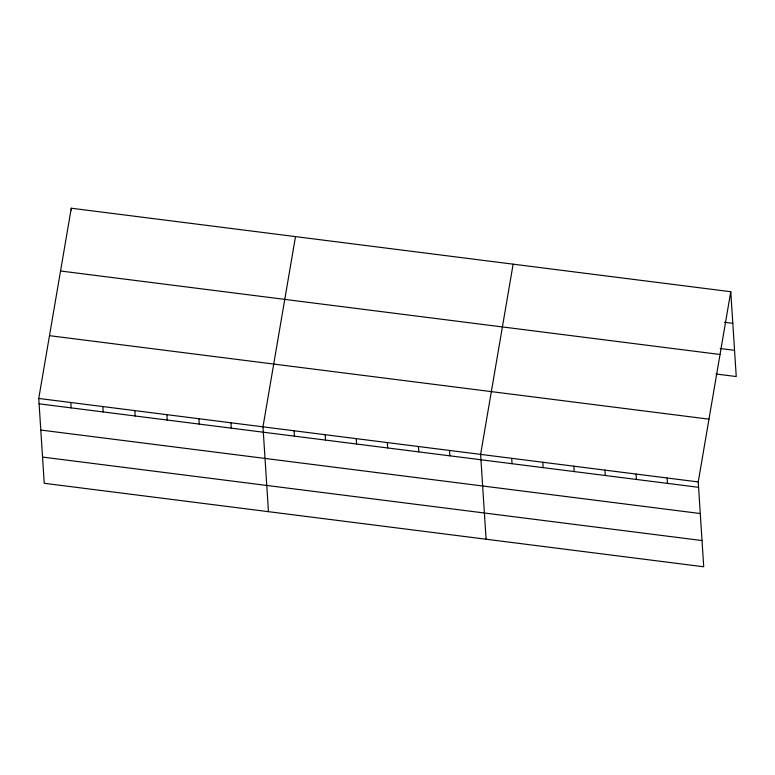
<?xml version="1.0" encoding="UTF-8"?>
<svg xmlns="http://www.w3.org/2000/svg" width="775" height="775" viewBox="0 0 775 775"><rect width="100%" height="100%" fill="white"/><g stroke="black" fill="none" stroke-linecap="round" stroke-linejoin="round"><path stroke-width="1.16" d="M730.767 291.72L698.236 481.934L703.719 566.777L44.233 483.28L38.75 398.447L71.281 208.223L730.767 291.72L736.25 376.553L715.926 373.976M295.507 236.608L262.977 426.831L268.46 511.674M513.137 264.168L480.607 454.382L486.09 539.226M724.441 322.255L732.811 323.32M720.208 348.517L734.555 350.329M60.547 270.998L720.033 354.485M49.484 335.672L708.97 419.168M38.75 398.447L698.236 481.934M39.099 403.823L698.585 487.32M40.794 430.048L700.28 513.534M42.538 457.066L702.024 540.553M667.139 478.001L667.488 483.377M636.052 474.067L636.401 479.444M604.965 470.125L605.314 475.511M573.878 466.192L574.217 471.568M542.781 462.258L543.13 467.635M511.694 458.325L512.042 463.702M449.51 450.449L449.858 455.826M418.423 446.516L418.771 451.893M387.335 442.573L387.684 447.95M356.248 438.64L356.587 444.017M325.151 434.707L325.5 440.084M294.064 430.764L294.413 436.151M230.94 422.782L231.289 428.158M198.913 418.723L199.262 424.099M166.877 414.664L167.226 420.04M134.85 410.614L135.189 415.991M102.813 406.555L103.162 411.932M71.281 208.223L71.416 210.374M70.787 402.496L71.126 407.882"/></g></svg>
